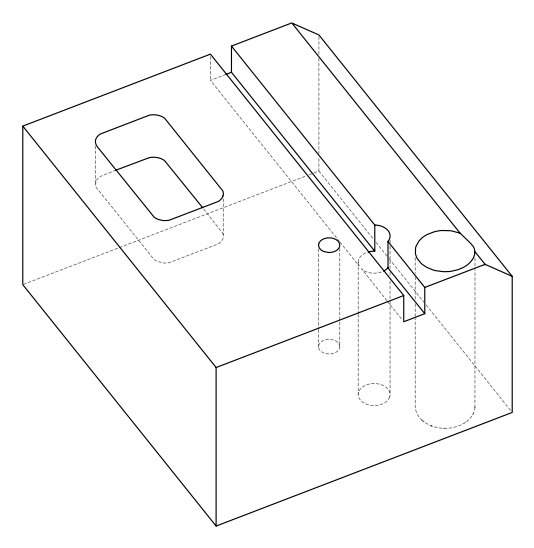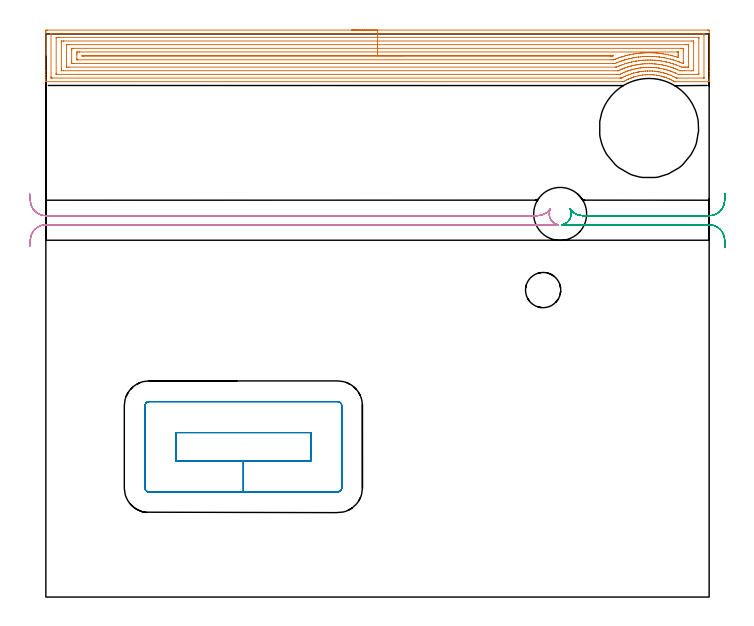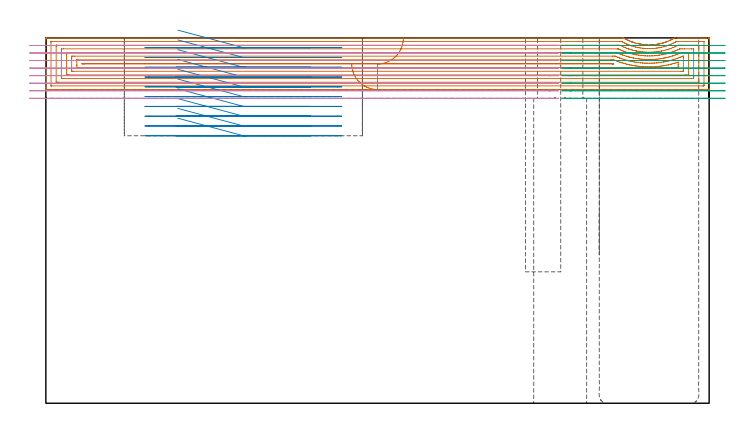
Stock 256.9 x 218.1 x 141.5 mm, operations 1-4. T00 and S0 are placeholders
(PLAN: 11 operations, 9 tool changes, 50.8 min)
(1 AREA_MILL | FG_CHAMFER_SURFACE | UGT0205_001 | 16.49 min | 51412 mm3)
(2 MILL_RECTANGULAR_POCKET | POCKET_RECTANGULAR_STRAIGHT | NXT0201_012 | Follow Part, ap 4, ae 75% | 8.26 min | 175224 mm3)
(3 MILL_RECTANGULAR_SLOT | SLOT_RECTANGULAR | NXT0201_011 | Follow Part, ap 3, ae 75% | 2.42 min | 22668 mm3)
(4 MILL_RECTANGULAR_SLOT_1 | SLOT_RECTANGULAR_1 | NXT0201_011 | Follow Part, ap 3, ae 75% | 6.94 min | 71359 mm3)
(5 MILL_THROUGH_HOLE_FROM_SOLID_MATERIAL | STEP1HOLE | NXT0201_007 | Circular | 13.91 min | 164214 mm3)
(6 MILL_BLIND_HOLE_FROM_SOLID_MATERIAL | STEP1POCKET | NXT0201_011 | Spiral | 0.83 min | 13168 mm3)
(7 SPOT_DRILL | STEP1HOLE_1 | NXT0321_9005460120000 | 0.05 min | 0 mm3)
(8 DRILL_BLIND_HOLE_INTO_CENTER | STEP1HOLE_1 | UGT0301_178 | 0.04 min | 0 mm3)
(9 GUN_DRILL_THROUGH_HOLE | STEP1HOLE_1 | UGT0307_001 | 0.63 min | 2303 mm3)
(10 SPADE_DRILL_TO_ENLARGE_THROUGH_HOLE | STEP1HOLE_1 | UGT0306_003 | 0.59 min | 12172 mm3)
(11 DRILL_TO_ENLARGE_THROUGH_HOLE | STEP1HOLE_1 | UGT0301_050 | 0.61 min | 25055 mm3)
(TOOL UGT0205_001 | Chamfer Mill 20 x 3 x 45 deg. | D20 FL50 Z2)
(TOOL NXT0201_012 | ENDMILL 16mm [2P460-1600-NA 1630] | D16 FL38 Z6)
(TOOL NXT0201_011 | ENDMILL 12mm [2P460-1200-NA 1630] | D12 FL38 Z6)
(TOOL NXT0201_007 | ENDMILL 25mm [R216.25-25050GCK54P 1620] | D25 R3 FL54 Z5)
(TOOL NXT0321_9005460120000 | NC Spot Drill, 142deg, 12mm, Carbide, Uncoated | D12 PA142 FL30 Z2)
(TOOL UGT0301_178 | Twist Drill 5.4 mm | D5.4 PA118 FL55 Z2)
(TOOL UGT0307_001 | Gun Drill 5 mm | D5 PA130 FL24 Z1)
(TOOL UGT0306_003 | Spade Drill 12.5mm | D12.5 PA132 FL10 Z2)
(TOOL UGT0301_050 | Twist Drill 20.5 mm | D20.5 PA118 FL145 Z2)
(OP 1 AREA_MILL)
G17 G21 G94 G90
T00 M6
G54
G17 G0 G90 X118.45 Y219.6 S1061 M3
G43 Z151.5 H0
Z131.5
G94 G1 X118.488 Z130.628 F250.
X118.602 Z129.764
X118.791 Z128.912
X119.053 Z128.08
X119.387 Z127.274
X119.79 Z126.5
X120.258 Z125.764
X120.79 Z125.072
X121.379 Z124.429
X122.022 Z123.84
X122.714 Z123.309
X123.45 Z122.84
X124.224 Z122.437
X125.03 Z122.103
X125.862 Z121.841
X126.713 Z121.652
X127.578 Z121.538
X128.45 Z121.5
X256.275
X256.552 Y219.597 Z121.502
X256.89 Y219.592 Z121.506
X256.9 Y219.249 Z121.848
Y203.524 Z137.571
Y201.112 Z139.983
Y200.399 Z140.701
Y200.094 Z141.005
Y199.669 Z141.423
X256.897 Y199.646 Z141.445
X256.89 Y199.603 Z141.488
X256.722 Y199.6 Z141.5
X243.76
X243.504 Y199.603 Z141.489
X243.164 Y199.799 Z141.301
X242.866 Y199.965 Z141.133
X242.785 Y200.011 Z141.087
X242.34 Y200.245 Z140.854
X241.972 Y200.428 Z140.669
X241.892 Y200.469 Z140.629
X241.792 Y200.517 Z140.583
X241.742 Y200.54 Z140.559
X241.662 Y200.575 Z140.525
X241.526 Y200.632 Z140.464
X240.998 Y200.861 Z140.238
X240.356 Y201.112 Z139.985
X240.185 Y201.179 Z139.917
X240.105 Y201.211 Z139.886
X239.79 Y201.324 Z139.776
X239.703 Y201.353 Z139.747
X239.473 Y201.428 Z139.668
X239.291 Y201.482 Z139.611
X239.212 Y201.506 Z139.588
X239.016 Y201.559 Z139.534
X238.844 Y201.606 Z139.487
X238.397 Y201.729 Z139.367
X238.319 Y201.751 Z139.346
X237.545 Y201.928 Z139.171
X237.425 Y201.955 Z139.143
X237.27 Y201.983 Z139.116
X237.14 Y202.006 Z139.092
X237.056 Y202.02 Z139.075
X236.853 Y202.057 Z139.04
X236.609 Y202.099 Z138.996
X236.532 Y202.114 Z138.983
X235.639 Y202.234 Z138.865
X235.192 Y202.278 Z138.818
X234.821 Y202.305 Z138.788
X234.746 Y202.311 Z138.783
X234.65 Y202.317 Z138.778
X234.07 Y202.332 Z138.764
X233.986 Y202.334 Z138.761
X233.928 Y202.335 Z138.757
X233.852 Y202.336 Z138.756
X233.762 Z138.755
X233.034 Y202.332 Z138.761
X232.959 Z138.765
X232.853 Y202.33 Z138.77
X232.55 Y202.319 Z138.78
X232.14 Y202.287 Z138.811
X232.066 Y202.281 Z138.817
X231.246 Y202.193 Z138.901
X231.173 Y202.186 Z138.909
X230.279 Y202.05 Z139.049
X229.905 Y201.974 Z139.121
X229.386 Y201.871 Z139.223
X228.493 Y201.648 Z139.449
X227.727 Y201.43 Z139.67
X227.658 Y201.407 Z139.693
X227.6 Y201.388 Z139.711
X227.462 Y201.336 Z139.76
X227.372 Y201.303 Z139.793
X227.156 Y201.224 Z139.872
X227.075 Y201.194 Z139.901
X227. Y201.168 Z139.93
X226.847 Y201.112 Z139.986
X226.777 Y201.086 Z140.011
X226.706 Y201.061 Z140.037
X226.249 Y200.876 Z140.223
X225.883 Y200.726 Z140.37
X225.813 Y200.698 Z140.398
X225.496 Y200.557 Z140.542
X225.459 Y200.541 Z140.559
X224.92 Y200.272 Z140.825
X224.551 Y200.076 Z141.024
X224.027 Y199.795 Z141.303
X223.791 Y199.661 Z141.439
X223.72 Y199.624 Z141.476
X223.685 Y199.607 Z141.493
X223.201 Y199.6 Z141.5
X0.178
X0.01 Y199.602 Z141.488
X0.007 Y199.666 Z141.426
X0. Y200.094 Z141.005
Y200.399 Z140.701
Y201.112 Z139.983
Y202.363 Z138.734
Y203.793 Z137.303
Y218.713 Z122.385
X0.002 Y218.981 Z122.117
X0.007 Y219.592 Z121.506
X0.012 Y219.594 Z121.503
X0.625 Y219.6 Z121.5
X128.45
Y218.186 Z122.914
X254.487 Y218.185 Z122.915
X254.585 Y218.184 Z122.916
X254.781 Y218.18 Z122.92
X254.891 Y218.176 Z122.924
X254.894 Y218.146 Z122.954
X254.896 Y218.087 Z123.013
X254.9 Y217.607 Z123.493
X254.899 Y201.112 Z139.988
X254.898 Y201.061 Z140.039
X254.894 Y201.036 Z140.064
X254.891 Y201.027 Z140.073
X254.877 Y201.021 Z140.079
X254.683 Y201.016 Z140.084
X254.585 Y201.015 Z140.085
X244.654 Y201.014 Z140.086
X244.231 Y201.021 Z140.079
X244.171 Y201.049 Z140.051
X244.042 Y201.112 Z139.988
X243.857 Y201.209 Z139.891
X243.76 Y201.259 Z139.841
X243.262 Y201.508 Z139.592
X242.866 Y201.702 Z139.398
X242.18 Y202.006 Z139.094
X241.972 Y202.093 Z139.007
X241.825 Y202.153 Z138.947
X241.079 Y202.44 Z138.66
X240.74 Y202.561 Z138.539
X240.185 Y202.745 Z138.355
X239.666 Y202.899 Z138.201
X239.291 Y203.002 Z138.098
X239.152 Y203.038 Z138.062
X238.397 Y203.214 Z137.886
X237.991 Y203.306 Z137.794
X237.503 Y203.397 Z137.703
X237.321 Y203.429 Z137.671
X236.745 Y203.522 Z137.578
X236.609 Y203.541 Z137.559
X235.873 Y203.635 Z137.465
X235.715 Y203.651 Z137.449
X234.893 Y203.722 Z137.378
X234.821 Y203.725 Z137.375
X233.969 Y203.751 Z137.349
X233.928 Y203.752 Z137.348
X233.077 Y203.75 Z137.35
X233.067 Z137.351
X233.034 Y203.748 Z137.352
X232.22 Y203.713 Z137.387
X232.14 Y203.707 Z137.393
X231.399 Y203.639 Z137.461
X231.246 Y203.624 Z137.476
X231.054 Y203.601 Z137.499
X230.352 Y203.502 Z137.598
X229.829 Y203.422 Z137.678
X229.658 Y203.393 Z137.707
X229.458 Y203.354 Z137.746
X229.082 Y203.275 Z137.825
X228.564 Y203.161 Z137.939
X228.353 Y203.111 Z137.989
X227.67 Y202.939 Z138.161
X227.639 Y202.93 Z138.17
X227.53 Y202.899 Z138.201
X226.845 Y202.695 Z138.405
X226.777 Y202.673 Z138.427
X226.286 Y202.496 Z138.604
X225.883 Y202.347 Z138.753
X225.636 Y202.252 Z138.848
X225.014 Y202.006 Z139.094
X224.993 Y201.997 Z139.103
X224.377 Y201.724 Z139.376
X224.263 Y201.671 Z139.429
X224.095 Y201.589 Z139.511
X223.78 Y201.427 Z139.673
X223.201 Y201.127 Z139.973
X223.172 Y201.112 Z139.988
X223.006 Y201.032 Z140.068
X222.7 Y201.021 Z140.079
X222.504 Y201.016 Z140.084
X222.405 Y201.015 Z140.085
X2.413
X2.315 Y201.016 Z140.084
X2.119 Y201.02 Z140.08
X2.009 Y201.024 Z140.076
X2.006 Y201.054 Z140.046
X2.004 Y201.112 Z139.988
X2. Y201.525 Z139.575
X2.001 Y218.087 Z123.013
X2.002 Y218.139 Z122.961
X2.006 Y218.164 Z122.936
X2.009 Y218.173 Z122.927
X2.023 Y218.179 Z122.921
X2.217 Y218.184 Z122.916
X2.315 Y218.185 Z122.915
X128.45 Y218.186 Z122.914
Y216.771 Z124.329
X252.699
X252.856 Y216.769 Z124.331
X252.882 Y216.768 Z124.332
X252.888 Y216.766 Z124.334
X252.891 Y216.742 Z124.358
X252.897 Y216.635 Z124.465
X252.899 Y216.501 Z124.599
X252.9 Y216.301 Z124.799
X252.899 Y202.7 Z138.4
X252.893 Y202.498 Z138.602
X252.89 Y202.444 Z138.656
X252.872 Y202.435 Z138.665
X252.816 Y202.433 Z138.667
X252.699 Y202.431 Z138.669
X252.276 Y202.429 Z138.671
X251.805 Y202.428 Z138.672
X246.442
X246.019 Y202.429 Z138.671
X245.548 Y202.43 Z138.67
X245.121 Y202.433 Z138.667
X244.892 Y202.437 Z138.663
X243.94 Y202.899 Z138.201
X243.76 Y202.98 Z138.12
X243.616 Y203.043 Z138.057
X242.866 Y203.355 Z137.745
X242.104 Y203.662 Z137.438
X241.972 Y203.71 Z137.39
X241.743 Y203.793 Z137.307
X241.079 Y204.011 Z137.089
X240.763 Y204.108 Z136.992
X240.185 Y204.268 Z136.832
X239.54 Y204.437 Z136.663
X239.291 Y204.496 Z136.604
X238.466 Y204.686 Z136.414
X238.397 Y204.699 Z136.401
X238.381 Y204.702 Z136.398
X237.503 Y204.851 Z136.249
X237.307 Y204.882 Z136.218
X236.609 Y204.977 Z136.123
X236.277 Y205.018 Z136.082
X235.715 Y205.073 Z136.027
X235.293 Y205.108 Z135.992
X234.821 Y205.137 Z135.963
X234.356 Y205.152 Z135.948
X233.928 Y205.16 Z135.94
X233.453 Y205.161 Z135.939
X233.034 Y205.157 Z135.943
X232.578 Y205.141 Z135.959
X232.14 Y205.123 Z135.977
X231.734 Y205.092 Z136.008
X231.246 Y205.048 Z136.052
X230.918 Y205.014 Z136.086
X230.352 Y204.945 Z136.155
X230.124 Y204.914 Z136.186
X229.458 Y204.815 Z136.285
X229.348 Y204.797 Z136.303
X228.757 Y204.686 Z136.414
X228.596 Y204.654 Z136.446
X228.564 Y204.647 Z136.453
X227.869 Y204.488 Z136.612
X227.67 Y204.44 Z136.66
X227.157 Y204.306 Z136.794
X226.777 Y204.203 Z136.897
X226.459 Y204.11 Z136.99
X225.883 Y203.936 Z137.164
X225.775 Y203.9 Z137.2
X225.47 Y203.793 Z137.307
X225.118 Y203.663 Z137.437
X224.989 Y203.614 Z137.486
X224.476 Y203.412 Z137.688
X224.095 Y203.259 Z137.841
X223.842 Y203.152 Z137.948
X223.254 Y202.899 Z138.201
X222.618 Y202.588 Z138.512
X222.307 Y202.435 Z138.665
X221.881 Y202.432 Z138.668
X221.413 Y202.429 Z138.671
X220.99
X4.201
X4.044 Y202.431 Z138.669
X4.018 Y202.432 Z138.668
X4.012 Y202.434 Z138.666
X4.008 Y202.458 Z138.642
X4.003 Y202.565 Z138.535
X4.001 Y202.699 Z138.401
X4. Y202.899 Z138.201
X4.001 Y216.5 Z124.6
X4.007 Y216.702 Z124.398
X4.01 Y216.756 Z124.344
X4.028 Y216.765 Z124.335
X4.083 Y216.767 Z124.333
X4.201 Y216.769 Z124.331
X4.624 Y216.771 Z124.329
X5.095
X128.45
Y215.357 Z125.743
X250.067
X250.864 Y215.352 Z125.748
X250.883 Y215.351 Z125.749
X250.89 Y215.339 Z125.761
X250.894 Y215.286 Z125.814
X250.898 Y215.177 Z125.923
X250.899 Y214.96 Z126.14
X250.9 Y214.525 Z126.575
X250.899 Y204.245 Z136.855
X250.898 Y204.025 Z137.075
X250.894 Y203.915 Z137.185
X250.89 Y203.861 Z137.239
X250.882 Y203.849 Z137.251
X250.856 Y203.848 Z137.252
X250.017 Y203.843 Z137.257
X249.967
X247.336
X246.442 Y203.844 Z137.256
X245.603 Y203.848 Z137.252
X245.548 Y203.85 Z137.25
X245.456 Y203.885 Z137.215
X244.654 Y204.245 Z136.855
X244.346 Y204.378 Z136.722
X243.76 Y204.626 Z136.474
X243.614 Y204.686 Z136.414
X243.074 Y204.894 Z136.206
X242.866 Y204.972 Z136.128
X242.423 Y205.129 Z135.971
X241.972 Y205.276 Z135.824
X241.126 Y205.532 Z135.568
X241.079 Y205.546 Z135.554
X240.956 Y205.58 Z135.52
X240.185 Y205.774 Z135.326
X239.927 Y205.837 Z135.263
X239.291 Y205.978 Z135.122
X238.79 Y206.081 Z135.019
X238.397 Y206.151 Z134.949
X237.709 Y206.267 Z134.833
X237.503 Y206.298 Z134.802
X237.349 Y206.319 Z134.781
X236.609 Y206.413 Z134.687
X236.066 Y206.473 Z134.627
X235.715 Y206.503 Z134.597
X235.683 Y206.506 Z134.594
X234.821 Y206.556 Z134.544
X234.735 Y206.56 Z134.54
X233.928 Y206.578 Z134.522
X233.821 Y206.579 Z134.521
X233.034 Y206.575 Z134.525
X232.933 Y206.573 Z134.527
X232.14 Y206.544 Z134.556
X232.072 Y206.541 Z134.559
X231.246 Y206.48 Z134.62
X231.17 Y206.473 Z134.627
X230.431 Y206.394 Z134.706
X230.352 Y206.384 Z134.716
X229.643 Y206.288 Z134.812
X229.458 Y206.261 Z134.839
X228.87 Y206.167 Z134.933
X228.564 Y206.11 Z134.99
X228.121 Y206.022 Z135.078
X227.67 Y205.927 Z135.173
X227.387 Y205.863 Z135.237
X226.777 Y205.717 Z135.383
X226.667 Y205.689 Z135.411
X226.246 Y205.58 Z135.52
X225.962 Y205.5 Z135.6
X225.883 Y205.477 Z135.623
X225.278 Y205.291 Z135.809
X224.989 Y205.2 Z135.9
X224.609 Y205.065 Z136.035
X224.095 Y204.88 Z136.22
X223.954 Y204.827 Z136.273
X223.589 Y204.686 Z136.414
X223.312 Y204.575 Z136.525
X223.201 Y204.529 Z136.571
X222.685 Y204.308 Z136.792
X222.307 Y204.143 Z136.957
X221.717 Y203.872 Z137.228
X221.673 Y203.853 Z137.247
X221.623 Y203.85 Z137.25
X221.413 Y203.844 Z137.256
X221.363 Y203.843 Z137.257
X6.832
X6.035 Y203.848 Z137.252
X6.017 Y203.849 Z137.251
X6.01 Y203.861 Z137.239
X6.006 Y203.914 Z137.186
X6.002 Y204.023 Z137.077
X6. Y204.24 Z136.86
Y204.675 Z136.425
X6.001 Y214.955 Z126.145
X6.002 Y215.175 Z125.925
X6.006 Y215.285 Z125.815
X6.01 Y215.339 Z125.761
X6.018 Y215.351 Z125.749
X6.043 Y215.352 Z125.748
X6.883 Y215.357 Z125.743
X6.933
X128.45
Y213.943 Z127.157
X247.907
X248.23 Y213.942 Z127.158
X248.805 Y213.938 Z127.162
X248.868 Y213.936 Z127.164
X248.89 Y213.922 Z127.178
X248.896 Y213.847 Z127.253
X248.899 Y213.62 Z127.48
X248.9 Y213.397 Z127.703
X248.899 Y205.412 Z135.688
X248.897 Y205.328 Z135.772
X248.894 Y205.287 Z135.813
X248.891 Y205.27 Z135.83
X248.873 Y205.264 Z135.836
X248.55 Y205.26 Z135.84
X248.23 Y205.258 Z135.842
X247.658 Y205.257 Z135.843
X247.336
X247.014 Y205.259 Z135.841
X246.442 Y205.264 Z135.836
X246.131 Y205.269 Z135.831
X245.548 Y205.521 Z135.579
X245.412 Y205.58 Z135.52
X244.654 Y205.888 Z135.212
X244.234 Y206.053 Z135.047
X243.76 Y206.235 Z134.865
X243.091 Y206.473 Z134.627
X242.923 Y206.53 Z134.57
X242.866 Y206.548 Z134.552
X242.756 Y206.583 Z134.517
X241.972 Y206.809 Z134.291
X241.506 Y206.94 Z134.16
X241.079 Y207.048 Z134.052
X240.315 Y207.237 Z133.863
X240.185 Y207.267 Z133.833
X240.103 Y207.285 Z133.815
X239.731 Y207.366 Z133.734
X239.365 Y207.44 Z133.66
X239.291 Y207.455 Z133.645
X239.183 Y207.474 Z133.626
X238.397 Y207.606 Z133.494
X238.112 Y207.651 Z133.449
X237.503 Y207.736 Z133.364
X237.079 Y207.79 Z133.31
X236.609 Y207.84 Z133.26
X236.085 Y207.89 Z133.21
X235.715 Y207.918 Z133.182
X235.127 Y207.955 Z133.145
X234.821 Y207.967 Z133.133
X234.202 Y207.986 Z133.114
X233.928 Y207.989 Z133.111
X233.304 Y207.99 Z133.11
X233.034 Y207.985 Z133.115
X232.431 Y207.968 Z133.132
X232.14 Y207.955 Z133.145
X231.584 Y207.922 Z133.178
X231.246 Y207.897 Z133.203
X230.759 Y207.854 Z133.246
X230.352 Y207.811 Z133.289
X229.953 Y207.765 Z133.335
X229.458 Y207.7 Z133.4
X228.807 Y207.609 Z133.491
X228.564 Y207.571 Z133.529
X228.389 Y207.541 Z133.559
X227.67 Y207.408 Z133.692
X227.636 Y207.401 Z133.699
X227.467 Y207.366 Z133.734
X226.902 Y207.241 Z133.859
X226.777 Y207.212 Z133.888
X226.183 Y207.066 Z134.034
X225.883 Y206.989 Z134.111
X225.476 Y206.879 Z134.221
X224.989 Y206.742 Z134.358
X224.781 Y206.681 Z134.419
X224.097 Y206.473 Z134.627
X223.441 Y206.233 Z134.867
X223.201 Y206.144 Z134.956
X222.793 Y205.987 Z135.113
X222.307 Y205.796 Z135.304
X222.153 Y205.733 Z135.367
X221.784 Y205.58 Z135.52
X221.051 Y205.267 Z135.833
X220.984 Y205.264 Z135.836
X220.84 Y205.26 Z135.84
X220.519 Y205.258 Z135.842
X8.993 Y205.257 Z135.843
X8.67 Y205.258 Z135.842
X8.095 Y205.261 Z135.839
X8.032 Y205.264 Z135.836
X8.01 Y205.278 Z135.822
X8.004 Y205.353 Z135.747
X8.002 Y205.58 Z135.52
X8. Y206.249 Z134.851
X8.001 Y213.788 Z127.312
X8.003 Y213.872 Z127.228
X8.006 Y213.913 Z127.187
X8.009 Y213.93 Z127.17
X8.027 Y213.936 Z127.164
X8.35 Y213.94 Z127.16
X8.67 Y213.942 Z127.158
X9.241 Y213.943 Z127.157
X128.45
Y212.529 Z128.571
X245.746
X246.442 Y212.528 Z128.572
X246.643 Y212.526 Z128.574
X246.816 Y212.522 Z128.578
X246.89 Y212.517 Z128.583
X246.892 Y212.474 Z128.626
X246.898 Y212.271 Z128.829
X246.9 Y211.834 Z129.266
Y211.376 Z129.724
Y207.366 Z133.734
X246.899 Y206.909 Z134.191
X246.896 Y206.756 Z134.344
X246.892 Y206.701 Z134.399
X246.889 Y206.678 Z134.422
X246.875 Y206.677 Z134.423
X246.791 Y206.678 Z134.422
X246.702 Y206.688 Z134.412
X246.604 Y206.727 Z134.373
X246.442 Y206.793 Z134.307
X245.894 Y207.02 Z134.08
X245.548 Y207.161 Z133.939
X245.401 Y207.219 Z133.881
X245.022 Y207.366 Z133.734
X244.654 Y207.503 Z133.597
X244.44 Y207.58 Z133.52
X243.76 Y207.807 Z133.293
X243.119 Y208.007 Z133.093
X242.866 Y208.081 Z133.019
X242.233 Y208.26 Z132.84
X241.972 Y208.328 Z132.772
X241.881 Y208.352 Z132.748
X241.079 Y208.543 Z132.557
X240.709 Y208.629 Z132.471
X240.185 Y208.739 Z132.361
X239.588 Y208.857 Z132.243
X239.291 Y208.909 Z132.191
X239.081 Y208.944 Z132.156
X238.397 Y209.051 Z132.049
X237.694 Y209.153 Z131.947
X237.503 Y209.178 Z131.922
X237.474 Y209.182 Z131.918
X236.609 Y209.271 Z131.829
X236.479 Y209.283 Z131.817
X235.715 Y209.339 Z131.761
X235.516 Y209.352 Z131.748
X234.821 Y209.384 Z131.716
X234.583 Y209.392 Z131.708
X233.928 Y209.404 Z131.696
X233.675 Y209.406 Z131.694
X233.034 Y209.401 Z131.699
X232.791 Y209.396 Z131.704
X232.14 Y209.374 Z131.726
X231.929 Y209.364 Z131.736
X231.246 Y209.321 Z131.779
X231.089 Y209.31 Z131.79
X230.352 Y209.245 Z131.855
X230.269 Y209.237 Z131.863
X229.518 Y209.153 Z131.947
X229.465 Y209.146 Z131.954
X228.682 Y209.036 Z132.064
X228.564 Y209.018 Z132.082
X227.911 Y208.913 Z132.187
X227.67 Y208.869 Z132.231
X227.16 Y208.77 Z132.33
X226.777 Y208.691 Z132.409
X226.423 Y208.614 Z132.486
X225.883 Y208.49 Z132.61
X225.697 Y208.445 Z132.655
X224.989 Y208.267 Z132.833
X224.962 Y208.26 Z132.84
X224.287 Y208.068 Z133.032
X224.095 Y208.012 Z133.088
X223.738 Y207.903 Z133.197
X223.201 Y207.73 Z133.37
X222.932 Y207.635 Z133.465
X222.307 Y207.413 Z133.687
X222.273 Y207.401 Z133.699
X222.183 Y207.366 Z133.734
X221.63 Y207.149 Z133.951
X221.413 Y207.063 Z134.037
X220.994 Y206.892 Z134.208
X220.519 Y206.698 Z134.402
X220.467 Y206.678 Z134.422
X220.42 Y206.676 Z134.424
X220.319 Y206.673 Z134.427
X219.626 Y206.671 Z134.429
X219.427
X11.154
X10.458 Y206.672 Z134.428
X10.257 Y206.674 Z134.426
X10.084 Y206.678 Z134.422
X10.01 Y206.683 Z134.417
X10.007 Y206.726 Z134.374
X10.002 Y206.929 Z134.171
X10. Y207.366 Z133.734
Y207.824 Z133.276
Y211.834 Z129.266
Y212.291 Z128.809
X10.004 Y212.444 Z128.656
X10.008 Y212.499 Z128.601
X10.011 Y212.523 Z128.577
X10.025 Y212.524 Z128.576
X10.11 Y212.526 Z128.574
X10.458 Y212.528 Z128.572
X10.656 Y212.529 Z128.571
X128.45
Y211.115 Z129.985
X244.48 Y211.114 Z129.986
X244.654
X244.828 Y211.11 Z129.99
X244.876 Y211.108 Z129.992
X244.891 Y211.103 Z129.997
X244.893 Y211.087 Z130.013
X244.897 Y211.022 Z130.078
X244.899 Y210.94 Z130.16
X244.9 Y210.694 Z130.406
Y210.047 Z131.053
Y209.801 Z131.299
X244.895 Y209.153 Z131.947
X244.892 Y209.031 Z132.069
X244.891 Y209.01 Z132.09
X244.837 Y209.023 Z132.077
X244.764 Y209.043 Z132.057
X244.417 Y209.153 Z131.947
X243.76 Y209.349 Z131.751
X243.484 Y209.43 Z131.67
X242.866 Y209.596 Z131.504
X242.268 Y209.751 Z131.349
X241.972 Y209.822 Z131.278
X241.097 Y210.028 Z131.072
X241.079 Y210.032 Z131.068
X241.011 Y210.047 Z131.053
X240.185 Y210.208 Z130.892
X239.987 Y210.245 Z130.855
X239.291 Y210.361 Z130.739
X238.917 Y210.42 Z130.68
X238.397 Y210.494 Z130.606
X237.881 Y210.562 Z130.538
X237.503 Y210.605 Z130.495
X236.879 Y210.671 Z130.429
X236.609 Y210.694 Z130.406
X235.908 Y210.748 Z130.352
X235.715 Y210.759 Z130.341
X234.964 Y210.797 Z130.303
X234.821 Y210.802 Z130.298
X234.047 Y210.82 Z130.28
X233.928 Y210.821 Z130.279
X233.154 Y210.819 Z130.281
X233.034 Y210.817 Z130.283
X232.283 Y210.797 Z130.303
X232.14 Y210.791 Z130.309
X231.433 Y210.754 Z130.346
X231.246 Y210.741 Z130.359
X230.601 Y210.691 Z130.409
X230.352 Y210.668 Z130.432
X229.787 Y210.611 Z130.489
X229.458 Y210.574 Z130.526
X228.989 Y210.516 Z130.584
X228.564 Y210.459 Z130.641
X228.203 Y210.407 Z130.693
X227.67 Y210.326 Z130.774
X227.431 Y210.286 Z130.814
X226.777 Y210.166 Z130.934
X226.677 Y210.147 Z130.953
X226.185 Y210.047 Z131.053
X225.937 Y209.993 Z131.107
X225.883 Y209.98 Z131.12
X225.213 Y209.822 Z131.278
X224.989 Y209.767 Z131.333
X224.5 Y209.642 Z131.458
X224.095 Y209.534 Z131.566
X223.797 Y209.451 Z131.649
X223.201 Y209.28 Z131.82
X223.103 Y209.251 Z131.849
X222.785 Y209.153 Z131.947
X222.423 Y209.037 Z132.063
X222.307 Y208.998 Z132.102
X221.764 Y208.803 Z132.297
X221.413 Y208.675 Z132.425
X221.112 Y208.561 Z132.539
X220.519 Y208.332 Z132.768
X220.467 Y208.312 Z132.788
X220.337 Y208.26 Z132.84
X219.944 Y208.106 Z132.994
X219.794 Y208.092 Z133.008
X219.626 Y208.09 Z133.01
X218.906 Y208.086 Z133.014
X12.42 Y208.085 Z133.015
X12.246 Y208.086 Z133.014
X12.071 Y208.09 Z133.01
X12.024 Y208.092 Z133.008
X12.009 Y208.097 Z133.003
X12.007 Y208.113 Z132.987
X12.002 Y208.178 Z132.922
X12.001 Y208.26 Z132.84
X12. Y208.505 Z132.595
Y210.047 Z131.053
X12.001 Y210.292 Z130.808
X12.007 Y210.94 Z130.16
X12.01 Y211.062 Z130.038
X12.021 Y211.108 Z129.992
X12.075 Y211.11 Z129.99
X12.246 Y211.112 Z129.988
X12.965 Y211.115 Z129.985
X13.14
X128.45
Y209.7 Z131.4
X219.279
X219.626 Y209.699 Z131.401
X219.69 Y209.697 Z131.403
X219.835 Y209.689 Z131.411
X219.725 Y209.64 Z131.46
X219.678 Y209.621 Z131.479
X219.626 Y209.6 Z131.5
X219.445 Y209.533 Z131.567
X219.37 Y209.507 Z131.593
X219.275 Y209.503 Z131.597
X218.933 Y209.5 Z131.6
X218.732
X14.58
X14.235 Y209.503 Z131.597
X14.034 Y209.507 Z131.593
X14.01 Y209.617 Z131.483
X14.034 Y209.693 Z131.407
X14.383 Y209.698 Z131.402
X14.726 Y209.7 Z131.4
X14.927
X128.45
X129.322 Z131.438
X130.186 Z131.551
X131.038 Z131.74
X131.87 Z132.003
X132.676 Z132.336
X133.45 Z132.739
X134.186 Z133.208
X134.878 Z133.739
X135.521 Z134.328
X136.11 Z134.972
X136.642 Z135.664
X137.11 Z136.4
X137.513 Z137.173
X137.847 Z137.979
X138.109 Z138.811
X138.298 Z139.663
X138.412 Z140.528
X138.45 Z141.4
G0 Z151.5
M5
M2
(OP 2 MILL_RECTANGULAR_POCKET)
G17 G21 G94 G90
T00 M6
G54
G17 G0 G90 X51.159 Y52.7 S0 M3
G43 Z151.5 H1
Z144.5
G94 G1 X76.5 Z137.71 F250.
X102.6 F500.
Y63.7
X50.4
Y52.7
X76.5
Y40.7
X113.
G3 X114.6 Y42.3 R1.6
G1 Y74.1
G3 X113. Y75.7 R1.6
G1 X40.
G3 X38.4 Y74.1 R1.6
G1 Y42.3
G3 X40. Y40.7 R1.6
G1 X76.5
X77.5
G0 X51.159 Y52.7 Z140.71
G1 X76.5 Z133.92 F250.
X102.6 F500.
Y63.7
X50.4
Y52.7
X76.5
Y40.7
X113.
G3 X114.6 Y42.3 R1.6
G1 Y74.1
G3 X113. Y75.7 R1.6
G1 X40.
G3 X38.4 Y74.1 R1.6
G1 Y42.3
G3 X40. Y40.7 R1.6
G1 X76.5
X77.5
G0 X51.159 Y52.7 Z136.92
G1 X76.5 Z130.13 F250.
X102.6 F500.
Y63.7
X50.4
Y52.7
X76.5
Y40.7
X113.
G3 X114.6 Y42.3 R1.6
G1 Y74.1
G3 X113. Y75.7 R1.6
G1 X40.
G3 X38.4 Y74.1 R1.6
G1 Y42.3
G3 X40. Y40.7 R1.6
G1 X76.5
X77.5
G0 X51.159 Y52.7 Z133.13
G1 X76.5 Z126.34 F250.
X102.6 F500.
Y63.7
X50.4
Y52.7
X76.5
Y40.7
X113.
G3 X114.6 Y42.3 R1.6
G1 Y74.1
G3 X113. Y75.7 R1.6
G1 X40.
G3 X38.4 Y74.1 R1.6
G1 Y42.3
G3 X40. Y40.7 R1.6
G1 X76.5
X77.5
G0 X51.159 Y52.7 Z129.34
G1 X76.5 Z122.55 F250.
X102.6 F500.
Y63.7
X50.4
Y52.7
X76.5
Y40.7
X113.
G3 X114.6 Y42.3 R1.6
G1 Y74.1
G3 X113. Y75.7 R1.6
G1 X40.
G3 X38.4 Y74.1 R1.6
G1 Y42.3
G3 X40. Y40.7 R1.6
G1 X76.5
X77.5
G0 X51.159 Y52.7 Z125.55
G1 X76.5 Z118.76 F250.
X102.6 F500.
Y63.7
X50.4
Y52.7
X76.5
Y40.7
X113.
G3 X114.6 Y42.3 R1.6
G1 Y74.1
G3 X113. Y75.7 R1.6
G1 X40.
G3 X38.4 Y74.1 R1.6
G1 Y42.3
G3 X40. Y40.7 R1.6
G1 X76.5
X77.5
G0 X51.159 Y52.7 Z121.76
G1 X76.5 Z114.97 F250.
X102.6 F500.
Y63.7
X50.4
Y52.7
X76.5
Y40.7
X113.
G3 X114.6 Y42.3 R1.6
G1 Y74.1
G3 X113. Y75.7 R1.6
G1 X40.
G3 X38.4 Y74.1 R1.6
G1 Y42.3
G3 X40. Y40.7 R1.6
G1 X76.5
X77.5
G0 X51.159 Y52.7 Z117.97
G1 X76.5 Z111.18 F250.
X102.6 F500.
Y63.7
X50.4
Y52.7
X76.5
Y40.7
X113.
G3 X114.6 Y42.3 R1.6
G1 Y74.1
G3 X113. Y75.7 R1.6
G1 X40.
G3 X38.4 Y74.1 R1.6
G1 Y42.3
G3 X40. Y40.7 R1.6
G1 X76.5
X77.5
G0 X51.159 Y52.7 Z114.18
G1 X76.5 Z107.39 F250.
X102.6 F500.
Y63.7
X50.4
Y52.7
X76.5
Y40.7
X113.
G3 X114.6 Y42.3 R1.6
G1 Y74.1
G3 X113. Y75.7 R1.6
G1 X40.
G3 X38.4 Y74.1 R1.6
G1 Y42.3
G3 X40. Y40.7 R1.6
G1 X76.5
X77.5
G0 X51.159 Y52.7 Z110.39
G1 X76.5 Z103.6 F250.
X102.6 F500.
Y63.7
X50.4
Y52.7
X76.5
Y40.7
X113.
G3 X114.6 Y42.3 R1.6
G1 Y74.1
G3 X113. Y75.7 R1.6
G1 X40.
G3 X38.4 Y74.1 R1.6
G1 Y42.3
G3 X40. Y40.7 R1.6
G1 X76.5
X77.5
G0 Z151.5
M5
M2
(OP 3 MILL_RECTANGULAR_SLOT)
G17 G21 G94 G90
T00 M6
G54
G17 G0 G90 X263.063 Y156.349 S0 M3
G43 Z151.5 H1
Z138.575
G94 G1 X262.89 Y153.354 F250.
G2 X256.9 Y147.7 R6. F500.
G1 X207.973
G2 X202.957 Y150.409 R6.
G1 X202.948 Y150.404
G2 X199.908 Y144.209 R4.25
G1 X199.91 Y144.2
X256.9
G2 X262.89 Y138.546 R6.
G1 X263.063 Y135.551 F250.
G0 Y156.349 Z135.65
G1 X262.89 Y153.354
G2 X256.9 Y147.7 R6. F500.
G1 X207.973
G2 X202.957 Y150.409 R6.
G1 X202.948 Y150.404
G2 X199.908 Y144.209 R4.25
G1 X199.91 Y144.2
X256.9
G2 X262.89 Y138.546 R6.
G1 X263.063 Y135.551 F250.
G0 Y156.349 Z132.725
G1 X262.89 Y153.354
G2 X256.9 Y147.7 R6. F500.
G1 X207.973
G2 X202.957 Y150.409 R6.
G1 X202.948 Y150.404
G2 X199.908 Y144.209 R4.25
G1 X199.91 Y144.2
X256.9
G2 X262.89 Y138.546 R6.
G1 X263.063 Y135.551 F250.
G0 Y156.349 Z129.8
G1 X262.89 Y153.354
G2 X256.9 Y147.7 R6. F500.
G1 X207.973
G2 X202.957 Y150.409 R6.
G1 X202.948 Y150.404
G2 X199.908 Y144.209 R4.25
G1 X199.91 Y144.2
X256.9
G2 X262.89 Y138.546 R6.
G1 X263.063 Y135.551 F250.
G0 Y156.349 Z126.875
G1 X262.89 Y153.354
G2 X256.9 Y147.7 R6. F500.
G1 X207.973
G2 X202.957 Y150.409 R6.
G1 X202.948 Y150.404
G2 X199.908 Y144.209 R4.25
G1 X199.91 Y144.2
X256.9
G2 X262.89 Y138.546 R6.
G1 X263.063 Y135.551 F250.
G0 Y156.349 Z123.95
G1 X262.89 Y153.354
G2 X256.9 Y147.7 R6. F500.
G1 X207.973
G2 X202.957 Y150.409 R6.
G1 X202.948 Y150.404
G2 X199.908 Y144.209 R4.25
G1 X199.91 Y144.2
X256.9
G2 X262.89 Y138.546 R6.
G1 X263.063 Y135.551 F250.
G0 Y156.349 Z121.025
G1 X262.89 Y153.354
G2 X256.9 Y147.7 R6. F500.
G1 X207.973
G2 X202.957 Y150.409 R6.
G1 X202.948 Y150.404
G2 X199.908 Y144.209 R4.25
G1 X199.91 Y144.2
X256.9
G2 X262.89 Y138.546 R6.
G1 X263.063 Y135.551 F250.
G0 Y156.349 Z118.1
G1 X262.89 Y153.354
G2 X256.9 Y147.7 R6. F500.
G1 X207.973
G2 X202.957 Y150.409 R6.
G1 X202.948 Y150.404
G2 X199.908 Y144.209 R4.25
G1 X199.91 Y144.2
X256.9
G2 X262.89 Y138.546 R6.
G1 X263.063 Y135.551 F250.
G0 Z151.5
M5
M2
(OP 4 MILL_RECTANGULAR_SLOT_1)
G17 G21 G94 G90
T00 M6
G54
G17 G0 G90 X-6.27 Y135.814 S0 M3
G43 Z151.5 H1
Z138.575
G94 G1 X-5.97 Y138.799 F250.
G2 X0. Y144.2 R6. F500.
G1 X198.49
X198.492 Y144.209
G2 X195.452 Y150.404 R4.25
G1 X195.443 Y150.409
G2 X190.427 Y147.7 R6.
G1 X0.
G2 X-5.97 Y153.101 R6.
G1 X-6.27 Y156.086 F250.
G0 Y135.814 Z135.65
G1 X-5.97 Y138.799
G2 X0. Y144.2 R6. F500.
G1 X198.49
X198.492 Y144.209
G2 X195.452 Y150.404 R4.25
G1 X195.443 Y150.409
G2 X190.427 Y147.7 R6.
G1 X0.
G2 X-5.97 Y153.101 R6.
G1 X-6.27 Y156.086 F250.
G0 Y135.814 Z132.725
G1 X-5.97 Y138.799
G2 X0. Y144.2 R6. F500.
G1 X198.49
X198.492 Y144.209
G2 X195.452 Y150.404 R4.25
G1 X195.443 Y150.409
G2 X190.427 Y147.7 R6.
G1 X0.
G2 X-5.97 Y153.101 R6.
G1 X-6.27 Y156.086 F250.
G0 Y135.814 Z129.8
G1 X-5.97 Y138.799
G2 X0. Y144.2 R6. F500.
G1 X198.49
X198.492 Y144.209
G2 X195.452 Y150.404 R4.25
G1 X195.443 Y150.409
G2 X190.427 Y147.7 R6.
G1 X0.
G2 X-5.97 Y153.101 R6.
G1 X-6.27 Y156.086 F250.
G0 Y135.814 Z126.875
G1 X-5.97 Y138.799
G2 X0. Y144.2 R6. F500.
G1 X198.49
X198.492 Y144.209
G2 X195.452 Y150.404 R4.25
G1 X195.443 Y150.409
G2 X190.427 Y147.7 R6.
G1 X0.
G2 X-5.97 Y153.101 R6.
G1 X-6.27 Y156.086 F250.
G0 Y135.814 Z123.95
G1 X-5.97 Y138.799
G2 X0. Y144.2 R6. F500.
G1 X198.49
X198.492 Y144.209
G2 X195.452 Y150.404 R4.25
G1 X195.443 Y150.409
G2 X190.427 Y147.7 R6.
G1 X0.
G2 X-5.97 Y153.101 R6.
G1 X-6.27 Y156.086 F250.
G0 Y135.814 Z121.025
G1 X-5.97 Y138.799
G2 X0. Y144.2 R6. F500.
G1 X198.49
X198.492 Y144.209
G2 X195.452 Y150.404 R4.25
G1 X195.443 Y150.409
G2 X190.427 Y147.7 R6.
G1 X0.
G2 X-5.97 Y153.101 R6.
G1 X-6.27 Y156.086 F250.
G0 Y135.814 Z118.1
G1 X-5.97 Y138.799
G2 X0. Y144.2 R6. F500.
G1 X198.49
X198.492 Y144.209
G2 X195.452 Y150.404 R4.25
G1 X195.443 Y150.409
G2 X190.427 Y147.7 R6.
G1 X0.
G2 X-5.97 Y153.101 R6.
G1 X-6.27 Y156.086 F250.
G0 Z151.5
M5
M2
